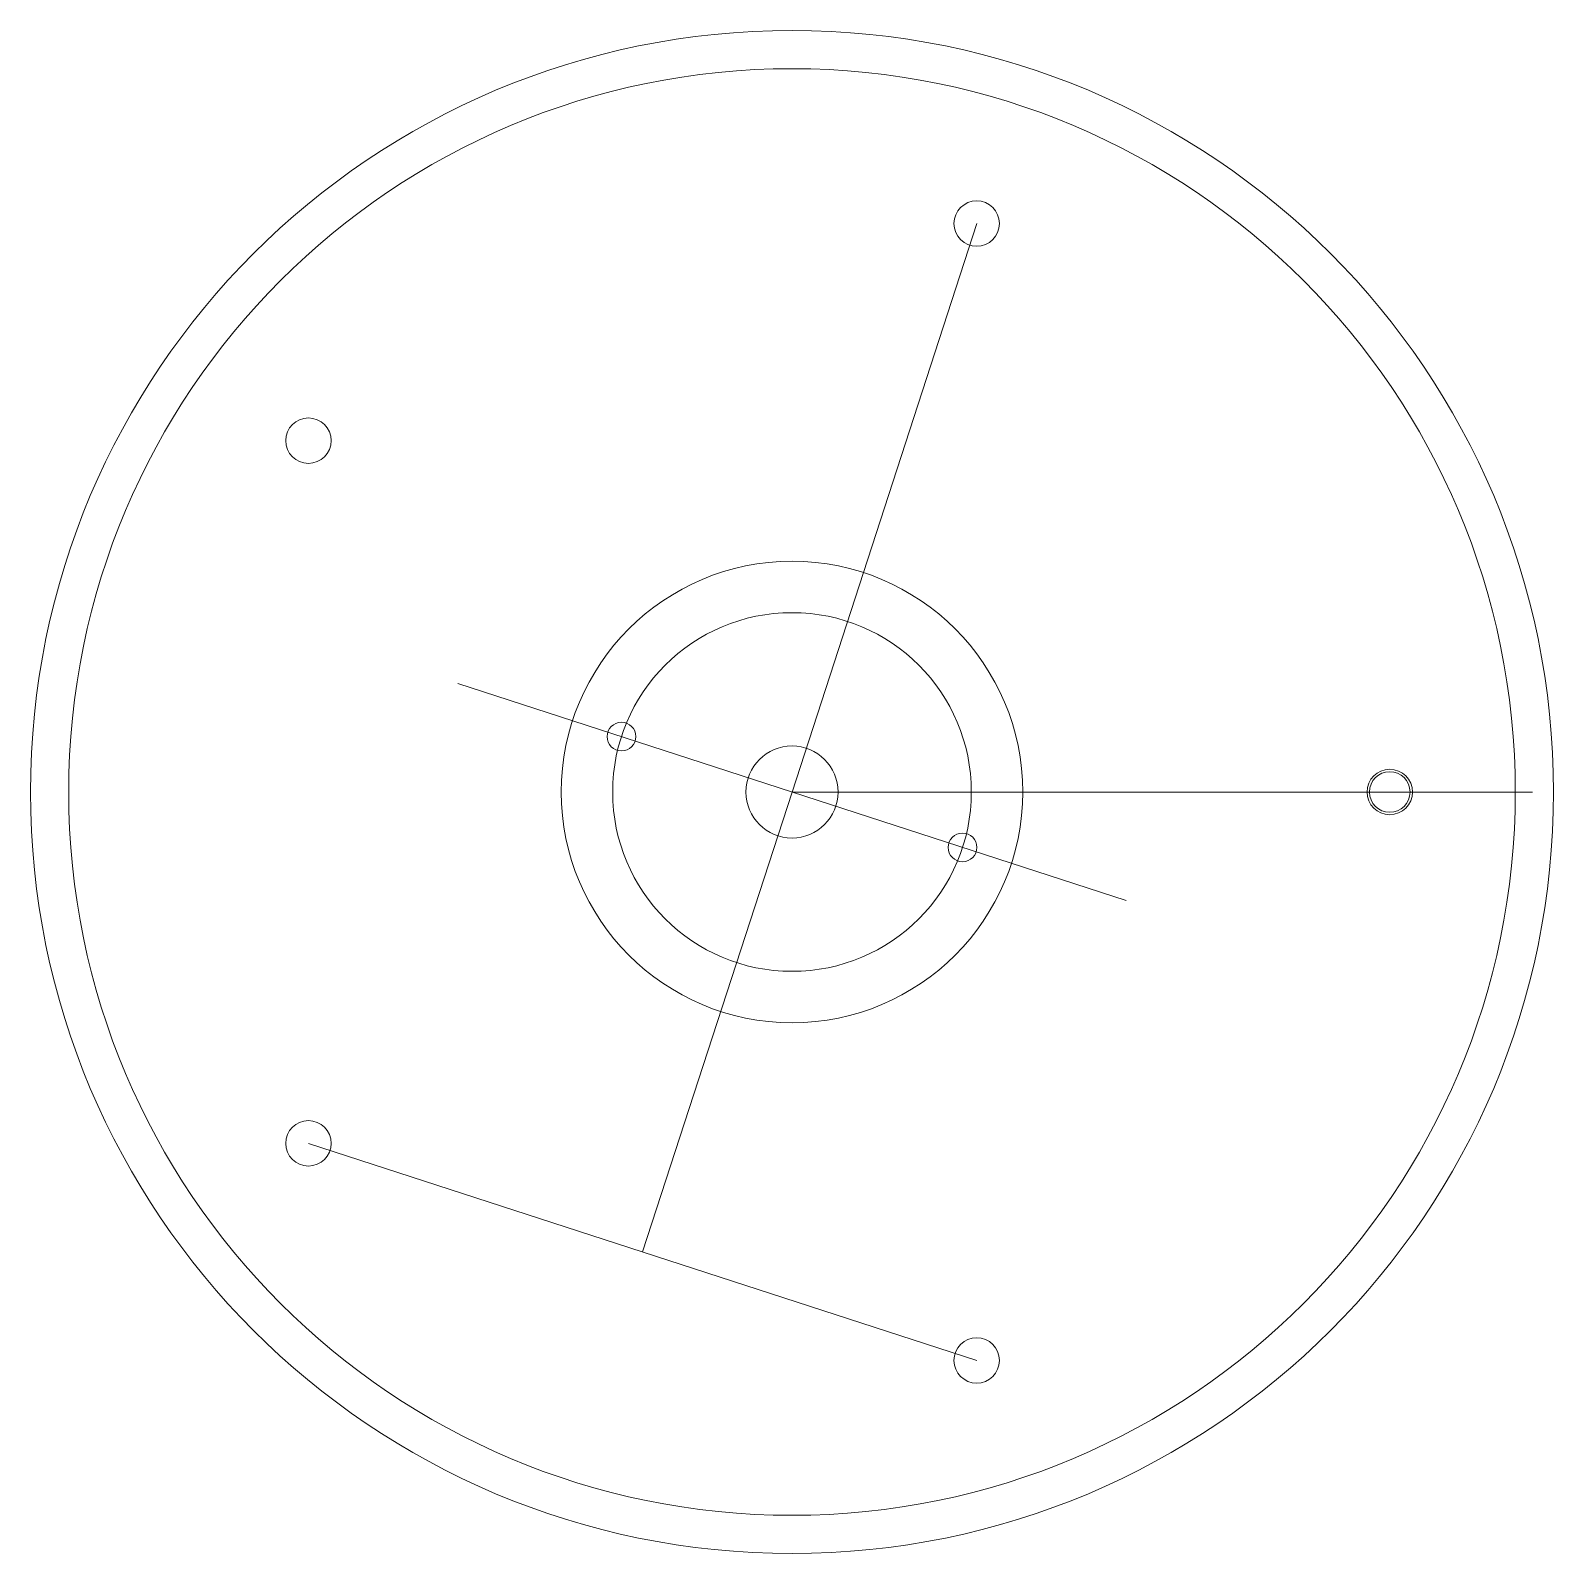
# Model space of a CAD drawing. Extents: x -0.18 to 6.18, y -0.18 to 6.18.
import ezdxf

# ---------------------------------------------------------------- set-up
doc = ezdxf.new("R2010")
doc.units = 0
doc.header["$MEASUREMENT"] = 0
doc.layers.add('holes', color=1, linetype='Continuous')
doc.layers.add('outline', color=3, linetype='Continuous')

msp = doc.modelspace()

# ---------------------------------------------------------------- linework, layer by layer
at = {"linetype": 'Continuous', "lineweight": 0, "flags": 128}
for points in [[(3.7725, 5.3776), (3, 3)], [(1.6025, 3.4541), (4.3975, 2.5459)], [(2.375, 1.0764), (3, 3)], [(3, 3), (6.0964, 3)], [(3, 3), (3, 3)], [(0.9775, 1.5305), (3.7725, 0.6224)]]:
    msp.add_lwpolyline(points, dxfattribs=at)
at = {"linetype": 'Continuous', "lineweight": 0}
for centre, radius in [((3, 3), 3.025), ((3, 3), 0.965), ((3, 3), 0.75), ((5.5, 3), 0.085)]:
    msp.add_circle(centre, radius, dxfattribs=at)
at = {"layer": 'holes', "linetype": 'Continuous', "lineweight": 0}
for centre, radius in [((3.7725, 5.3776), 0.095), ((0.9775, 4.4695), 0.095), ((2.2867, 3.2318), 0.06), ((3, 3), 0.1925), ((5.5, 3), 0.095), ((3.7133, 2.7682), 0.06), ((0.9775, 1.5305), 0.095), ((3.7725, 0.6224), 0.095)]:
    msp.add_circle(centre, radius, dxfattribs=at)
at = {"layer": 'outline', "linetype": 'Continuous', "lineweight": 0}
msp.add_circle((3, 3), 3.185, dxfattribs=at)

doc.saveas('drawing.dxf')
